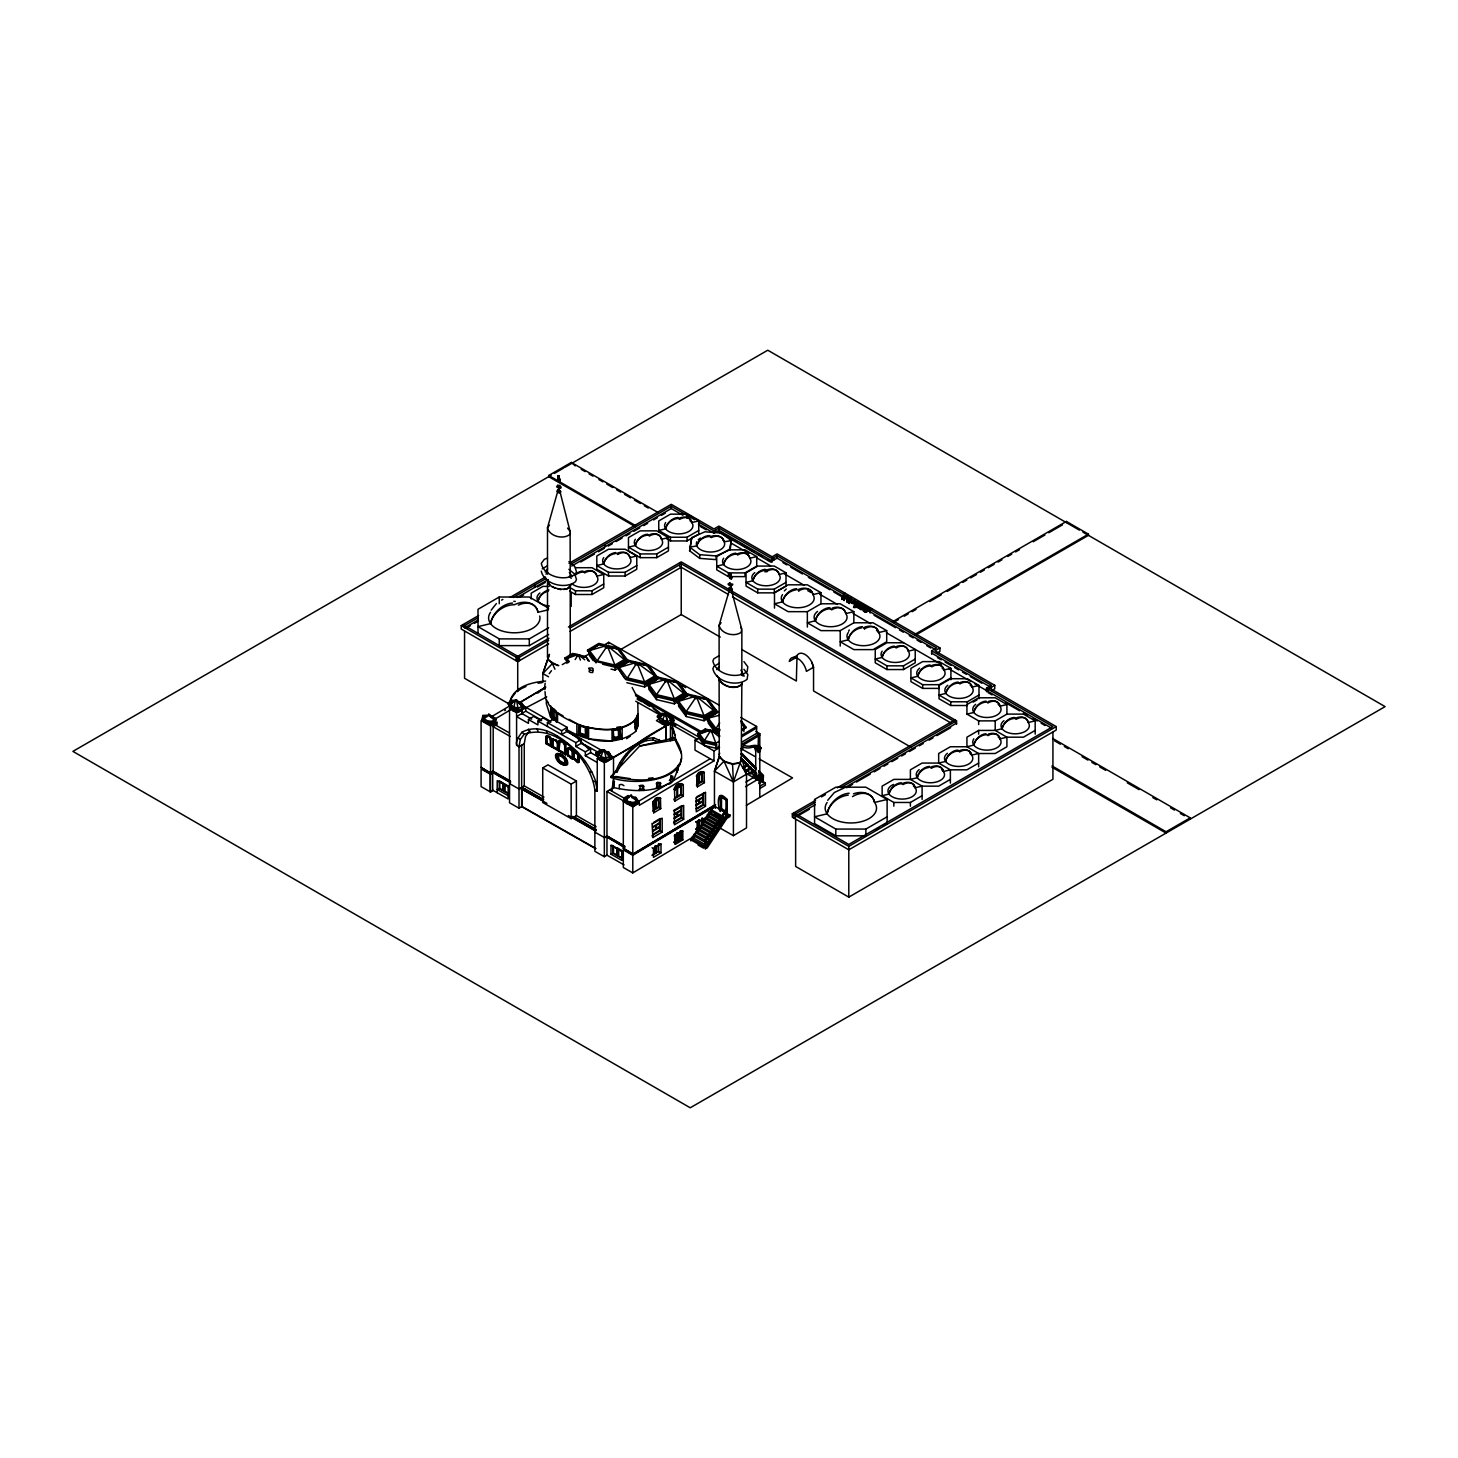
<?xml version="1.0" encoding="UTF-8"?>
<svg xmlns="http://www.w3.org/2000/svg" width="1458" height="1458" viewBox="0 0 1458 1458"><rect width="100%" height="100%" fill="white"/><g stroke="black" fill="none" stroke-linecap="round" stroke-linejoin="round"><path stroke-width="1.5" d="M665.887 739.862L665.923 726.011L665.887 739.862L665.923 726.011L656.41 720.616L659.69 718.666M758.853 770.753L763.482 775.492L763.081 781.98L763.081 775.729L758.47 770.99M558.906 476.438L557.885 477.495L559.015 475.982L557.885 475.873L559.015 476.912L559.015 475.982M729.492 575.126C728.563 571.463 732.736 575.509 729.492 575.126L731.57 577.423L729.674 577.168L729.383 574.853L730.713 576.129M730.513 574.962L730.622 573.595M672.43 738.313L672.466 737.292L674.544 737.821C703.303 779.538 636.946 787.52 611.121 777.479L616.278 770.863M555.808 755.116L559.143 762.024L565.977 764.593M566.87 763.281L564.811 757.741L559.107 753.768M756.082 746.642C757.413 749.357 759.837 756.994 757.777 747.608A24.877 14.143 -60.7 0 0 751.235 747.517A28.54 16.22 -60.7 0 1 743.762 747.189L743.307 747.535A20.266 11.518 -60.7 0 1 741.247 750.779M522.274 709.317L521.836 714.001L521.909 706.273L515.913 699.858L510.646 703.613L510.646 707.44M611.886 790.582L613.508 779.447L613.508 787.575L606.965 791.475L606.965 855.172L604.341 856.721L594.864 851.326L594.864 789.926C590.672 759.326 556.5 722.785 524.096 734.322L520.306 739.571L519.012 746.788L519.012 808.188L509.535 802.793L509.535 708.679L510.938 707.841L510.938 704.014L515.476 700.204M613.727 787.757L614.401 781.397M544.599 687.319L545.164 683.219M494.207 718.721L493.752 724.006L488.649 724.334L482.197 720.653L482.817 715.477L489.724 715.021L496.012 718.612L496.012 719.76L489.56 716.078M482.197 720.653L482.817 715.477M484.457 716.407L484.001 719.377L488.649 722.02L493.752 721.692M482.197 719.505L488.485 723.077L488.485 724.225L495.392 723.788L496.012 718.612M594.864 789.926C600.35 794.829 594.919 783.766 595.885 782.071C592.24 770.498 585.259 760.402 577.095 751.563C563.225 738.477 541.647 721.582 522.019 732.189C519.631 735.288 512.687 744.564 519.012 746.788L524.26 743.671L525.536 736.454L529.327 731.205M546.458 736.071L546.039 743.671L551.233 746.605L551.215 738.258L548.955 735.944L546.385 735.907M552.6 739.479L552.181 747.152L565.558 754.77L565.777 745.093L561.294 740.445L558.396 741.265L558.268 750.615L559.088 740.573M559.526 741.721L559.107 750.414L564.72 753.622L564.683 744.09L562.241 741.575L559.489 741.521M617.026 772.43C622.621 758.907 632.171 745.639 646.477 740.609L646.915 738.495L653.621 737.766L661.003 741.01M559.854 480.247C556.081 481.978 561.622 478.589 558.122 479.317L558.633 480.52M559.872 481.176L559.854 478.643L557.885 478.37L558.906 477.331C560.583 480.921 558.505 482.853 557.885 478.37M730.239 578.133L729.729 576.931L731.479 578.808L731.46 577.86C726.977 577.714 733.739 580.029 730.622 576.11L729.492 576.001M691.766 537.601L689.598 550.796L699.694 558.378L716.097 559.635L716.097 555.917L729.237 550.103L731.406 540.626L721.327 533.045L704.907 531.787L691.766 537.601L689.598 550.796M730.112 550.012L731.406 540.626L724.17 541.738L723.824 540.554A11.154 8.803 -24.9 0 0 710.502 536.599A11.154 8.803 -24.9 0 0 697.179 544.672L696.851 545.893L697.179 544.672A11.063 8.347 -35.6 0 1 709.809 535.578M548.627 627.742L529.309 638.896L499.256 638.896L478.005 626.63L490.562 623.623L491.127 621.163A20.066 14.197 -45 0 1 512.633 603.047M538.421 599.73L538.13 601.006L538.439 599.748A11.063 7.819 -45 0 1 548.955 589.925M636.781 565.54L625.081 572.301L608.515 572.301L596.814 565.54L603.721 563.9L604.031 562.533M698.728 530.475L687.028 537.237L670.461 537.237L658.761 530.475L665.668 528.835L665.978 527.486A11.063 7.819 -45 0 1 677.824 517.499L679.665 519.358A11.063 7.819 -45 0 1 691.493 521.435L691.803 522.511L698.728 520.925L698.728 534.193L687.028 540.954L670.461 540.954L666.561 538.695M745.002 572.903L745.002 576.621L728.435 576.621L716.735 569.859L716.735 556.591L728.435 549.83L745.002 549.83L756.72 556.591L756.72 566.141L745.002 572.903L728.435 572.903L716.735 566.141L723.642 564.501L723.952 563.153A11.063 7.819 -45 0 1 735.816 553.165M786.008 582.38L774.307 589.141L757.741 589.141L746.04 582.38L752.948 580.74L753.257 579.373M830.586 608.77A12.976 9.787 -35.6 0 0 815.787 619.304L815.405 620.762L807.349 622.785L820.963 630.64L840.227 630.64L853.841 622.785L853.841 611.667L840.227 603.794L820.963 603.794L807.349 611.667L788.104 611.667L774.49 603.794L782.527 601.881L782.891 600.313A12.849 9.094 -45 0 1 796.669 588.704M815.405 620.762L815.751 619.286A12.849 9.094 -45 0 1 829.529 607.676M887.12 816.808L865.87 829.073L835.817 829.073L814.566 816.808L827.105 813.819L827.688 811.359A20.248 15.273 -35.6 0 1 848.264 795.084M922.094 795.704L910.393 802.465L893.827 802.465L882.126 795.704L882.126 786.154L893.827 779.392L910.393 779.392L917.301 777.734L917.611 776.385A11.063 7.819 -45 0 1 929.475 766.398M950.379 779.392L938.66 786.154L922.094 786.154L910.393 779.392L910.393 769.824L922.094 763.063L938.66 763.063L945.568 761.422L945.896 760.055A11.063 7.819 -45 0 1 957.742 750.086L959.564 751.945A11.063 7.819 -45 0 1 971.393 754.023L971.702 755.098L978.646 753.513L995.194 753.513L1006.913 746.751L1006.913 737.183L995.194 730.422L978.646 730.422L966.927 737.183L966.927 746.751L978.646 753.513L978.646 766.78M966.927 714.11L978.646 720.872L995.194 720.872L1006.913 714.11L1006.913 704.542L995.194 697.781L978.646 697.781L966.927 704.542L966.927 714.11L973.835 712.452L974.163 711.103A11.063 7.819 -45 0 1 986.009 701.116M1002.12 728.708L1002.43 727.414A11.063 7.819 -45 0 1 1014.276 717.445L1016.117 719.304A11.063 7.819 -45 0 1 1027.926 721.382L1028.255 722.457L1027.926 721.346A11.154 8.42 -35.6 0 0 1015.187 718.393A11.154 8.42 -35.6 0 0 1002.448 727.451L1002.12 728.708L995.194 730.422L995.194 720.872M490.599 623.495L491.164 621.217A20.248 15.273 -35.6 0 1 514.291 604.778A20.248 15.273 -35.6 0 1 537.419 610.155L537.984 612.16L537.455 610.191A20.066 14.197 -45 0 0 518.355 605.125M603.74 563.809L604.049 562.551A11.063 7.819 -45 0 1 615.877 552.564M665.686 528.762L665.996 527.504A11.154 8.42 -35.6 0 1 678.754 518.447A11.154 8.42 -35.6 0 1 691.493 521.417L691.803 522.511M723.66 564.428L723.988 563.171A11.154 8.42 -35.6 0 1 736.727 554.113A11.154 8.42 -35.6 0 1 749.467 557.084L749.776 558.177A14.161 8.165 0 0 1 736.727 569.549A14.161 8.165 0 0 1 723.642 558.25M752.966 580.667L753.276 579.409A11.063 7.819 -45 0 1 765.104 569.404M782.545 601.789L782.91 600.332A12.976 9.787 -35.6 0 1 796.068 589.87M827.142 813.673L827.725 811.395M917.319 777.661L917.647 776.403A11.154 8.42 -35.6 0 1 928.965 767.418M945.586 761.349L945.914 760.092A11.154 8.42 -35.6 0 1 958.653 751.034A11.154 8.42 -35.6 0 1 971.393 753.986L971.702 755.098M973.853 712.379L974.181 711.121A11.154 8.42 -35.6 0 1 986.92 702.063L987.85 702.993A11.063 7.819 -45 0 1 999.659 705.071L999.969 706.128L999.678 705.052A11.154 8.42 -35.6 0 0 988.342 701.462M745.803 773.269L758.36 780.303L759.818 774.799L758.962 773.834M558.979 489.779L560.291 490.854L557.612 491.765L547.497 527.741L547.497 574.197M729.674 588.996L719.104 625.354L719.104 669.605M756.301 749.12L754.57 747.298L759.818 751.635L760.985 747.899L754.57 747.298L755.736 751.253M757.194 779.775L755.481 778.809L757.467 778.408L754.57 778.135L755.736 774.417L755.718 747.116M542.85 682.49L542.85 673.541L548.882 655.79M725.3 812.398L714.456 806.219L714.456 771.173L719.25 756.265L719.104 677.879M509.644 702.483C513.234 686.627 531.678 682.125 545.638 681.068M509.644 703.631L511.485 698.072L515.203 693.133M679.647 765.067L681.487 758.36M678.025 770.189C680.54 751.016 676.512 786.026 667.618 784.076C651.052 792.842 631.259 791.384 613.508 787.575M508.714 793.917L508.131 795.685L497.214 789.471L499.237 788.523L508.714 793.917L508.714 786.245L504.45 783.821L504.45 791.494M622.493 858.634L613.016 853.24L613.016 845.567L610.993 845.367L610.993 854.188L621.892 860.402L622.493 850.962L617.281 847.991L617.281 855.682M853.987 607.621L855.5 607.476M854.898 604.979L855.39 606.984L854.898 604.979L857.596 603.412M548.536 676.785L542.85 673.541L548.755 656.483M720.143 828.126L733.41 835.671L733.41 781.962L714.456 771.173L719.614 756.246M853.531 607.366L854.625 604.323L857.322 602.755M741.721 649.484L796.36 681.032L797.016 655.571A12.466 7.199 60 0 1 811.833 662.205L813.546 667.254L813.546 690.946L911.505 747.498M646.477 740.609L652.801 739.917L653.621 737.766M519.012 789.379L521.964 787.63L543.36 800.57M566.761 744.291L567.381 742.778M653.713 812.835L654.041 801.9A5.814 3.299 -60.7 0 1 660.438 798.109L660.747 808.643L653.713 812.835L652.984 801.39M653.348 801.9L654.77 799.695L655.863 800.205C659.216 794.482 658.524 805.235 658.269 806.985L653.348 809.901L653.348 801.9L655.48 800.642L654.296 800.26M697.361 786.864L697.689 775.948A5.814 3.299 -60.7 0 1 704.086 772.139L704.396 782.691L697.361 786.864L696.632 775.437A5.139 2.916 -60.7 0 1 697.07 774.617M696.997 775.948L698.418 773.742A4.192 2.387 -60.7 0 1 700.496 772.503L701.918 773.032L701.918 781.014L696.997 783.948L696.997 775.948L698.801 774.872L697.945 774.289M557.703 489.852L560.109 492.166L570.096 531.477L570.242 577.386M545.183 572.028L547.57 568.839M570.242 533.118L569.622 534.594C563.025 539.77 549.301 536.307 547.497 527.741L549.484 525.099M570.661 585.751L566.524 589.324L557.958 588.959M557.958 665.705L548.572 660.365L547.497 656.993L549.484 654.35M578.626 725.446L587.137 727.451L586.881 737.219L578.626 734.668L578.626 725.446L586.881 728.016L586.881 737.219M578.626 734.668L578.862 724.881M580.175 733.739L580.412 725.483L580.175 733.739C591.948 743.471 583.4 713.983 585.697 735.452M635.706 731.424L635.706 719.924L638.24 714.001L638.24 725.519L635.706 731.424C616.151 747.28 587.027 741.685 566.998 729.674M636.071 729.419L637.875 725.209L636.745 724.863L634.941 729.073L636.071 729.419L636.071 720.216L637.875 716.006L636.745 715.659M636.508 718.903L635.178 727.742L635.178 720.07M716.789 669.641L719.177 666.47M731.187 589.251L741.703 629.109L741.229 632.207C734.632 637.383 720.908 633.92 719.104 625.354L721.09 622.712M742.268 683.365L741.612 684.877C734.832 690.108 722.931 686.736 718.849 679.483M719.104 754.624L719.742 753.148M733.41 835.671L746.514 827.889L746.514 774.162L741.703 758.36L733.41 781.962L723.988 761.167L719.25 756.265C723.204 763.263 734.686 766.525 741.229 761.477L741.849 683.273L741.229 684.731C734.686 689.78 723.204 686.518 719.25 679.519M755.718 774.107L742.086 759.254L755.955 774.034M515.421 700.132L513.07 710.684L518.684 712.033L521.6 709.718M603.156 750.05L604.487 749.959L609.626 756.192L606.419 758.087L600.787 756.757L598.381 753.513L603.156 750.05L600.787 757.905M660.037 717.974L660.037 716.826C671.117 708.005 660.419 719.013 662.461 723.915L668.092 725.246L671.008 722.968M678.59 784.696L677.277 787.666L676.348 786.135A5.139 2.916 -60.7 0 1 678.28 784.787L680.74 785.388L680.74 794.373L674.525 798.073M556.227 754.205L555.48 755.317C555.298 760.365 561.822 767.09 566.761 764.01M557.813 755.663C556.719 759.709 561.822 764.921 565.923 763.773L566.415 763.19C567.144 759.217 562.387 754.497 558.432 755.627L558.943 760.201L563.863 763.099M564.866 762.734L564.446 759.235L560.747 755.809M566.433 764.192L567.235 761.878L565.139 757.54L560.893 754.114L557.776 753.586M615.586 772.321C623.732 747.826 648.008 735.889 668.93 724.207M491.164 610.155L496.394 603.557M848.647 631.205L849.267 629.965M827.725 800.333L834.322 792.514L843.653 788.177M659.38 739.516L658.305 741.648L652.801 739.917M679.209 784.604L677.642 787.466L680.74 785.625M754.57 778.135L756.301 775.255M758.16 752.62L760.985 747.899L758.36 749.467M575.163 659.563L577.404 655.936L576.712 655.025L566.943 658.469L566.943 663.445M704.487 745.548L699.603 739.006L699.603 734.012L709.39 730.567L710.064 731.497L704.487 740.555L704.487 745.548L715.86 748.246L719.104 746.314M700.496 772.503L699.093 774.69L698.418 773.742M657.321 798.455L656.136 800.26L658.269 798.984M692.532 839.881L694.974 836.218M697.416 832.554L701.079 827.051M707.185 817.883L709.627 814.22M707.021 848.137L726.813 818.412L729.929 816.553L729.929 815.022L726.758 813.6M597.142 660.839L614.948 665.067L625.099 659.034L617.445 648.774L599.639 644.545L589.488 650.596L597.142 660.839L605.872 647.99L609.79 647.735L625.099 660.182M654.788 680.922L654.788 675.929L639.479 664.629L635.579 664.884L626.849 678.899M656.537 694.646L674.343 698.856L684.495 692.823L676.84 682.563L665.613 679.501L648.901 684.385L656.537 694.646L665.267 681.779L669.186 681.524L684.495 693.972M714.201 710.866L698.892 698.418L694.974 698.674L686.244 711.54L686.244 716.534L704.05 720.744L707.44 718.739M719.687 722.913L715.951 728.435L715.951 733.429L708.296 723.168L708.296 718.174L718.448 712.142M676.348 786.135L674.525 789.088L674.799 801.153L683.31 796.104L683.31 784.823A6.871 3.918 -60.7 0 0 679.064 784.313A6.871 3.918 -60.7 0 0 674.799 789.89L673.869 789.252M719.96 795.558C724.535 837.949 709.609 780.012 727.086 799.585L727.25 816.17L705.034 847.134L705.034 840.227L726.685 808.935L705.599 840.555M726.23 810.265L705.49 840.227L706.055 846.132L706.055 840.555L726.795 810.593L726.23 815.842L705.49 845.804M705.781 845.968L726.503 816.006L727.086 799.585M705.034 847.134L727.25 816.17M767.273 571.627L764.903 571.809M677.934 766.27L677.259 772.521M552.892 739.078L552.181 747.152M559.817 741.32L559.107 750.414M679.647 763.919C664.429 784.951 633.301 780.777 611.121 776.33L639.697 746.04L674.544 737.821M600.441 750.086L595.721 752.893L599.274 758.816L607.567 760.766L612.287 757.96L608.715 752.036L600.441 750.086L600.441 751.235L602.427 751.708L603.74 749.776L598.381 753.513M700.97 772.485L699.457 774.49L701.918 773.032M549.174 673.705L551.489 670.698M542.85 673.541L552.382 663.554L558.797 665.541M714.456 771.173L723.988 761.167L732.536 763.81L739.862 762.662L746.514 774.162L733.41 781.962L732.536 763.81M621.892 860.402L622.493 850.962M784.368 590.909L786.245 589.014M513.854 701.699L515.913 699.858L510.646 703.613L513.07 706.857L518.684 708.187L521.909 706.273L516.752 700.059M666.142 713.272L671.3 719.505L668.092 721.4L662.461 720.07L660.037 716.826L666.142 713.272L671.3 720.653M542.248 568.839L547.443 565.759M545.93 574.106L547.57 572.684M570.169 585.533L571.809 584.111M756.082 777.46L757.085 779.374L759.727 779.192L758.962 777.734L762.479 779.811L762.133 775.638L759.089 772.503M603.211 750.105L598.655 755.044M575.91 752.565L577.095 751.563M516.97 691.766L520.506 689.069M669.35 780.394L670.935 779.173L670.935 775.966M537.692 693.133L544.891 687.739L544.891 689.67M555.899 754.387L557.011 753.604M564.301 763.135C567.855 760.128 561.767 754.223 558.031 755.444M759.217 778.572L760.985 778.736L759.818 774.799L758.798 775.492L760.985 778.736L758.36 780.303L758.051 779.265M760.985 747.899L758.798 749.339L759.818 751.635M670.443 740.737L670.443 723.314L672.43 722.111L672.43 739.552M567.253 662.224L564.957 657.995L572.557 653.457L585.916 656.629L589.378 661.239M564.957 659.144L572.557 654.606M573.413 654.606L584.786 657.303L577.623 654.478L573.413 654.606L566.943 658.469L569.385 661.732M562.278 664.648L567.891 661.312M587.501 650.122L596.012 662.679L587.501 650.122L598.782 643.415L618.575 648.099L627.086 659.508L627.086 660.656L615.805 667.363L602.61 664.228M577.404 655.936L579.901 655.772L584.786 659.818M587.501 651.27L598.782 644.564M584.658 656.61L590.217 653.312M603.156 645.621L608.697 642.322L719.14 705.143M513.07 710.684L507.985 702.975L512.706 700.168L514.729 700.66M507.985 704.141L512.706 701.316M593.315 660.711L589.488 655.571L589.488 650.596L606.218 645.694M515.786 700.624L517.116 700.533M491.474 716.735L510.61 705.362M545.857 687.082L520.634 702.082L544.891 687.739M495.173 718.94L509.936 710.174M481.887 767.874L490.526 773.615L490.562 725.993L497.123 722.111L497.123 724.407L493.187 726.74L510.264 736.454M507.985 702.975L511.558 707.75L519.832 709.718L524.552 706.911L520.998 702.136L516.825 701.152M516.588 745.403L516.588 712.707L546.75 696.888M525.755 707.239L525.755 711.158L516.588 716.607L528.452 723.35L528.452 719.523L533.683 716.407L541.264 720.726M616.625 665.212L621.709 662.187M596.012 661.513L615.805 666.215L627.086 659.508M617.208 667.017L628.489 660.31L648.281 664.994L656.774 676.403L656.774 677.551L645.493 684.258L625.701 679.574L617.208 667.017L624.498 677.934M619.085 667.053L628.489 661.458L628.489 660.31M610.993 669.113L614.948 670.06L618.32 668.037M635.925 662.588L619.194 667.491L626.849 677.751L644.636 681.961L654.788 675.929L647.133 665.668L635.925 662.588L629.346 661.458L619.194 667.491L619.194 668.639M528.452 719.523L537.929 724.918L537.929 721.072L543.16 717.956L550.76 722.275M547.406 726.467L547.406 722.621L553.001 719.304L567.217 727.396L567.217 731.242L561.64 734.559L561.64 730.713L567.217 727.396M510.537 781.124L493.041 771.173L490.417 772.74L481.085 767.418M493.187 771.264L490.526 773.269L493.187 771.646L493.187 724.444M510.537 781.889L493.041 771.938L490.088 774.089L490.088 791.73L492.713 790.181L492.713 772.521L510.264 782.509M490.562 774.344L481.085 768.949L481.085 786.609L490.562 792.004L490.562 774.344L493.187 772.795M625.701 678.426L645.493 683.109L656.774 676.403M646.896 683.911L658.178 677.205L677.97 681.888L686.481 693.297L686.481 694.445L675.2 701.152L655.407 696.468L646.896 683.911L655.407 696.468M546.878 743.471C544.089 730.349 553.84 738.878 550.395 745.457L546.878 743.471L546.95 736.91L550.468 737.784M646.896 685.06L656.3 679.464M626.849 682.727L644.636 686.955L659.034 678.353L665.613 679.501M550.395 745.457L550.486 738.185M553.001 746.952C549.958 733.392 560.984 742.559 557.193 749.339L553.001 746.952C549.83 731.898 562.624 744.364 558.359 750.287M557.193 749.339L557.448 742.432M490.562 792.004L493.187 790.436M597.251 762.498L585.332 755.718L585.332 751.872L575.855 746.478L575.855 742.651L581.086 739.534L566.87 731.442M575.855 746.478L581.086 743.361L581.086 739.534M542.722 767.947L547.953 764.83L576.402 781.014L576.402 815.551L571.153 818.667L542.722 802.483L542.722 767.947L571.153 784.131L571.153 818.667M571.937 749.12C580.94 773.779 555.862 744.819 571.263 748.501M571.919 749.941C577.35 762.461 563.098 755.736 569.586 748.373M524.26 743.671L524.26 785.88L519.012 788.997L509.535 783.602M555.972 712.251C578.024 728.125 612.36 738.131 635.706 719.924M585.332 751.872L590.581 748.756L581.086 743.361M578.826 754.715C582.325 776.13 565.212 746.751 576.767 752.729M577.186 753.112C582.763 762.88 570.133 761.823 575.09 752.146M655.407 695.32L675.2 700.004L686.481 693.297M676.603 700.806L687.884 694.099L707.677 698.783L716.188 710.192L716.188 711.34L704.907 718.065L685.114 713.363L676.603 700.806L685.114 713.363M585.332 755.718L590.581 752.601L590.581 748.756M678.48 700.842L687.884 695.247L687.884 694.099M648.901 684.385L648.901 689.379L656.537 699.621L674.343 703.85L677.733 701.845M678.59 701.28L688.741 695.247L695.32 696.395L706.547 699.457L714.201 709.718L704.05 715.75L686.244 711.54L678.59 701.28L695.32 696.395M657.376 716.206L662.096 713.381L670.388 715.349L673.942 720.124L669.222 724.079L660.948 722.111L657.376 716.206L662.461 723.915M665.923 714.019L667.436 725.082L606.419 761.933L600.787 760.602L595.721 754.041L598.874 752.164M657.376 717.354L662.096 713.381M603.521 750.542L604.851 750.451L609.626 757.34M665.176 713.837L666.506 713.764L671.008 719.122M597.251 791.293L597.251 758.579L598.655 757.741M519.012 808.188L521.964 806.438L521.964 787.247L543.688 799.604M599.274 757.668L607.567 759.618L612.287 756.811M660.948 720.963L669.222 722.931L673.942 720.124M604.341 856.721L604.341 762.607L605.763 761.769M670.443 723.314L672.43 722.111M571.153 784.131L576.402 781.014M685.114 712.215L704.907 716.899L716.188 710.192M719.213 731.296L714.821 730.258L706.31 718.849L706.31 717.701L717.591 710.994L717.591 712.142M706.31 718.849L715.714 713.272M611.121 776.33L613.508 774.909L613.508 757.158L646.915 738.495M611.121 777.479L613.508 776.057M697.617 733.538L703.357 741.229L716.716 744.4L716.716 745.548L703.357 742.377L697.617 733.538L705.235 729L718.594 732.171L718.594 733.319M697.617 734.686L705.235 730.166L705.235 729M709.39 730.567L710.301 730.039L706.091 730.148L699.603 734.012L704.487 740.555L715.86 743.252L719.104 741.338M625.919 799.95L623.313 801.517L623.313 848.702L632.79 854.096L632.79 806.894L639.333 803.012L639.333 805.308L713.983 760.912L695.01 750.141L695.01 740.154L700.624 736.819M710.064 731.497L712.561 731.333L719.086 736.709M623.696 798.146L628.052 795.576L635.67 797.38L638.932 801.754L634.595 805.49L626.976 803.686L623.696 798.146L626.976 803.686M623.696 799.294L626.594 797.581M628.908 796.706L625.701 798.62L628.106 801.864L628.106 804.16L633.738 805.509L633.738 803.194L636.946 801.299L634.522 798.055M742.122 729.328L745.895 727.086L741.029 720.58M742.122 730.476L745.895 727.086M713.983 760.912L713.983 750.943L719.596 747.608M741.812 735.251L756.611 726.449L740.828 717.482M741.812 736.782L756.611 727.998M637.419 802.046L710.192 758.761M626.976 802.538L634.595 804.342L638.932 801.754M741.812 742.158L756.611 733.356L756.611 726.449M741.867 744.327L759.8 733.666L755.864 731.424M741.156 749.011A18.371 10.443 -60.7 0 0 743.434 744.929L759.8 735.197M674.525 789.325L676.986 787.849L675.765 786.828M653.348 802.665L655.48 801.408L655.48 808.643M658.269 799.749L656.136 801.025L656.136 808.242M674.525 790.09L676.986 788.632L676.986 796.615M680.74 786.391L677.642 788.231L677.642 796.232M696.997 776.713L698.801 775.638L698.801 782.873M701.918 773.797L699.457 775.255L699.457 782.472M754.934 746.788L756.246 746.022M755.208 747.371L756.52 746.587M755.299 747.571L756.611 746.806M756.337 747.48L755.481 747.972L754.315 745.658M604.341 837.913L607.293 836.163L624.789 846.879M607.293 836.928L624.024 847.226M759.8 733.666L759.8 747.389L757.194 748.938L759.8 746.715L758.962 744.965M652.692 811.049L658.925 807.349L658.633 798.018A5.139 2.916 -60.7 0 0 657.084 797.599M696.341 785.097L702.574 781.397L702.282 772.066A5.139 2.916 -60.7 0 0 700.733 771.646M683.31 784.823L681.396 784.787L681.396 794.756L673.869 799.239L674.799 801.153M742.632 767.765L748.246 764.429L744.509 767.801M653.676 822.367L660.219 818.467L660.219 830.75L662.187 832.044L652.929 837.548L652.036 835.616L660.219 830.75M673.541 810.557L681.724 805.691L681.724 817.974L683.674 819.268L674.434 824.754L674.434 810.885M696.997 796.597L705.508 792.405L705.508 806.274L696.25 811.778L696.25 797.909M652.692 823.715L662.187 818.175L662.187 832.044M674.197 810.94L683.674 805.381L683.674 819.268M696.013 797.963L705.508 792.405M745.494 770.535L751.089 767.2L751.089 768.731L745.494 772.066M652.692 826.795L659.581 822.695M674.197 814.001L681.068 809.919M696.013 801.025L702.902 796.943M652.692 827.561L655.808 825.702L655.808 828.782L652.692 830.623M659.581 823.478L656.464 825.319L656.464 828.381L659.581 826.54M674.197 814.767L676.986 813.108L676.986 816.188L674.197 817.847M681.068 810.684L677.642 812.726L677.642 815.806L681.068 813.746M696.013 801.791L698.801 800.132L698.801 803.212L696.013 804.871M702.902 797.708L699.457 799.749L699.457 802.811L702.902 800.77M748.337 773.688L753.95 770.353L751.089 768.731M652.692 831.388L659.581 827.306M674.197 818.612L681.068 814.53M696.013 805.636L702.902 801.536M750.196 774.107L753.95 771.883L753.95 770.353M652.692 834.468L659.581 830.386L659.581 819.633M674.197 821.674L681.068 817.592L681.068 806.839M696.013 808.698L702.902 804.616L702.902 793.863M673.541 822.841L681.724 817.974M696.997 808.88L703.558 804.998L703.558 792.715M753.039 775.729L756.793 773.505M720.398 809.372L720.398 796.797L721.51 796.123L721.51 808.716L720.398 809.372L725.993 812.562M745.876 782.053L756.009 776.02L744.637 769.551M762.133 775.638L759.29 772.394M715.532 804.506L632.736 854.516L624.115 848.775M745.548 786.646L759.8 778.171M632.79 854.096L715.532 804.889M714.566 805.673L632.644 854.789L624.115 849.558M632.644 854.789L714.566 806.074M632.79 855.245L623.313 849.85L623.313 867.51L632.79 872.905L632.79 855.245L715.532 806.037M725.993 810.466L725.993 799.968L727.105 799.312M710.848 812.379L710.848 809.5L715.422 806.784L715.422 808.315M758.725 782.035L762.479 779.811L761.094 778.426L760.238 779.064L763.081 781.98M705.308 849.157L716.388 831.024L701.899 822.768L703.74 821.674L709.117 812.07L712.324 810.174M758.725 783.566L762.479 781.342L762.534 775.401M696.031 821.947L698.327 820.581L698.327 827.488L696.031 828.855M653.457 848.52L661.003 844.036L661.003 852.857L653.457 857.34L653.457 848.52L652.054 847.718M675.291 835.543L682.818 831.06L682.818 839.881L675.291 844.364L674.544 835.124L675.291 844.364M697.124 831.388L697.124 822.567L704.651 818.084L704.651 822.494M674.544 836.655L681.542 832.482M759.709 786.299L765.322 782.964L762.479 781.342M674.544 838.186L681.542 834.012M759.709 788.596L765.322 785.261L765.322 782.964M674.544 839.717L681.542 835.562M690.819 840.901L692.149 837.22L701.899 824.444L716.388 832.682M674.544 841.248L681.542 837.092M652.382 854.825L654.678 853.459L654.678 846.551M674.216 841.831L676.512 840.482L676.512 833.575M652.054 855.39L658.615 851.508L658.615 843.836L661.003 844.036M673.888 842.414L680.43 838.532L680.43 830.841L682.818 831.06M695.703 829.438L699.311 827.287L699.311 819.615M674.544 842.797L681.542 838.623M674.544 843.325L681.542 839.17L681.542 830.951M632.79 872.905L694.354 836.291M716.388 831.024L718.247 829.912L725.337 817.756L729.929 815.022M746.332 805.381L792.551 777.898L759.053 758.834M635.524 526.775L548.718 476.657L548.718 475.49L571.317 462.441L658.105 512.56M551.233 475.217L72.9 751.38L690.235 1107.788L1385.1 706.62L1082.911 532.152M554.368 473.413L563.772 467.963M565.011 467.253L767.765 350.212L1079.394 530.129M548.627 608.168L529.309 597.015L499.256 597.015L478.005 609.28L478.005 633.355M548.645 643.816L517.718 661.659L461.238 629.036L461.238 625.591L478.625 615.549M510.081 597.397L545.456 576.967M569.039 563.335L671.263 504.322L713.964 528.962L718.94 526.101L772.12 556.792L777.096 553.912L939.936 647.935L939.936 651.38L936.619 653.293M478.188 617.718L464.555 625.591L464.555 627.888L478.188 620.014M513.252 597.47L546.367 578.352M571.7 563.736L671.263 506.236L694.555 519.686M517.153 597.525L548.317 579.537M571.7 566.032L671.263 508.55L682.909 515.257M466.524 627.906L470.46 625.628M474.397 623.35L478.333 621.09M519.686 597.215L523.622 594.937M537.401 586.991L545.274 582.435M580.703 561.986L594.481 554.022M598.436 551.744L604.341 548.336M608.278 546.076L612.214 543.798M616.151 541.519L622.056 538.111M625.992 535.833L629.929 533.573M633.865 531.295L639.77 527.887M643.707 525.609L647.644 523.331M653.548 519.923L657.485 517.645M661.422 515.385L665.358 513.107M569.604 587.41L575.473 590.782L592.021 590.782L603.74 584.02M635.378 545.511L628.471 547.169L640.171 553.931L656.738 553.931L668.438 547.169M569.604 591.11L575.473 594.5L592.021 594.5L603.74 587.738L603.74 574.47L592.021 567.709L575.473 567.709M625.081 576.019L636.781 569.258L636.781 555.99L625.081 549.229L608.515 549.229L596.814 555.99L596.814 569.258L608.515 576.019L625.081 576.019L625.081 572.301M656.738 557.649L668.438 550.887L668.438 537.601L656.738 530.858L640.171 530.858L628.471 537.601L628.471 550.887L640.171 557.649L656.738 557.649L656.738 553.931M698.437 521.928L713.964 530.894L718.94 528.015L772.12 558.706L777.096 555.826L936.619 647.935L931.626 650.797L931.626 654.259M698.437 524.224L713.964 533.191L718.94 530.311L772.12 561.02L772.12 556.792M499.256 638.896L499.256 645.621L529.309 645.621L548.627 634.467M548.919 638.276L516.059 657.248L516.059 660.693L517.718 659.745L519.394 660.693L519.394 657.248L462.897 624.625M568.42 627.013L681.232 561.877L956.557 720.835L956.557 724.298M461.238 625.591L517.718 658.196L548.645 640.354M570.096 627.979L681.232 563.809L681.232 614.565L620.16 649.831M570.096 631.423L681.232 567.253M862.553 607.476L777.096 558.141L770.462 561.968L718.94 532.225M774.307 592.859L786.008 586.098L786.008 572.83L774.307 566.069L757.741 566.069L746.04 572.83L746.04 586.098L757.741 592.859L774.307 592.859L774.307 589.141M845.239 593.242L843.562 594.208L843.562 597.652M841.904 599.256L841.904 596.978L844.601 595.411M841.904 596.978L845.039 595.666M843.799 600.35L843.799 598.072L847.863 595.721M843.799 598.072L848.283 595.976M848.665 597.744L845.95 599.311L849.085 597.999M846.989 602.209L846.989 599.912L849.704 598.345M846.989 599.912L851.053 597.561M848.884 603.302L848.884 601.006L851.6 599.438M848.884 601.006L852.019 599.694M854.771 601.717L850.98 602.646L855.044 600.313M850.98 602.646L853.695 601.079M855.19 601.954L852.474 603.521L856.265 602.573M850.98 602.227L853.568 603.703L856.265 602.154M859.236 603.867L856.539 605.434L859.673 604.104M856.958 605.671L856.958 607.111L861.022 604.76L861.022 603.32M856.958 607.549L861.149 604.961M856.958 607.111L858.434 607.968L861.149 606.4M860.475 609.462L860.147 608.15L865.669 605.999L863.865 605.307M863.665 611.412L862.079 608.624L864.794 607.057M862.079 609.061L864.794 607.494M868.148 607.439L864.084 609.79L862.079 608.624M869.096 609.553L865.961 611.303L864.466 610.446L868.531 607.658L870.444 608.77M864.521 611.941L867.237 609.936M871.811 608.587L870.153 609.553L870.153 613.016M864.521 611.503L865.961 612.342L870.025 609.991M793.097 657.831L797.016 655.571M796.36 657.339L789.252 661.44A12.466 7.199 60 0 1 797.836 658.524A12.466 7.199 60 0 1 806.42 671.373L813.546 667.254L811.833 662.205M892.551 621.801L1066.381 521.435L1088.433 534.157L1088.433 535.341L916.535 634.576M894.501 621.837L898.401 619.595M904.27 616.205L908.17 613.946M912.07 611.704L915.989 609.444M929.657 601.553L941.376 594.773M947.226 591.401L958.945 584.64M962.863 582.38L966.763 580.12M970.682 577.86L976.532 574.488M980.432 572.229L984.35 569.969M988.251 567.709L994.119 564.337M998.019 562.077L1001.919 559.817M1007.788 556.446L1011.688 554.186M1015.588 551.926L1019.506 549.666M1033.175 541.775L1044.894 535.013M1048.794 532.753L1062.481 524.862M914.585 634.522L1088.433 534.157M882.163 657.43L875.237 659.071L886.956 665.832L903.504 665.832L915.223 659.071M939.936 647.935L934.961 650.797L994.775 685.333L994.775 688.796L991.458 690.709M903.504 642.759L886.956 642.759L875.237 649.521L875.237 662.789L886.956 669.55L903.504 669.55L915.223 662.789L915.223 649.521L908.316 651.161A14.161 8.165 0 0 1 895.23 662.461A14.161 8.165 0 0 1 882.163 651.161M917.829 676.275L910.922 677.915L922.641 684.677L939.189 684.677L950.908 677.915M986.465 691.675L986.465 688.212L991.458 685.333L931.626 650.797M994.775 685.333L988.123 689.178L988.123 692.623L992.06 694.901M945.932 693.388L939.025 695.029L950.725 701.79L967.292 701.79L978.992 695.029M973.142 702.118L977.042 699.876M989.782 688.212L1056.248 726.594L1056.248 730.039L848.793 849.814L792.314 817.209L792.314 813.746L815.605 800.296M821.492 796.888L825.428 794.628M837.22 787.812L954.899 719.869M815.259 802.41L793.972 814.712L793.972 818.157L795.631 817.209M840.774 787.684L956.557 720.835M815.259 804.725L795.631 816.043L795.631 813.746M844.692 787.721L956.557 723.132L954.899 722.184M797.599 816.061L809.372 809.263M846.661 787.739L852.547 784.349M856.466 782.071L870.207 774.143M874.126 771.883L880.012 768.475M883.949 766.215L887.867 763.956M891.804 761.677L897.691 758.288M901.609 756.009L905.527 753.75M909.464 751.49L915.351 748.082M919.269 745.822L923.187 743.544M929.092 740.154L933.011 737.894M936.929 735.616L950.671 727.688M978.646 763.063L966.927 769.824L950.379 769.824L943.454 771.482L943.126 770.316A11.154 8.42 -35.6 0 0 930.386 767.345L931.298 768.275A11.063 7.819 -45 0 1 943.126 770.353M1035.18 730.422L1023.461 737.183L1006.913 737.183L999.988 738.841M875.529 830.24L879.393 827.998M883.256 825.775L887.12 823.551L887.12 799.458L865.87 787.192L835.817 787.192L814.566 799.458L814.566 823.551L835.817 835.817L865.87 835.817L865.87 829.073M792.314 813.746L848.793 846.369L1056.248 726.594M795.631 819.432L795.631 866.435L848.793 897.126L1052.931 779.283L1052.931 732.281M1052.02 765.924L1166.072 831.771L1190.202 817.847L1190.202 819.141M501.607 600.095L502.864 599.402M552.564 739.279L556.191 739.844L558.359 743.343M568.584 747.571L567.454 748.847L567.454 755.845M610.993 854.188L613.016 853.24M520.852 688.869L525.992 686.481M558.049 485.222L558.76 486.589M557.466 490.125L556.92 491.419L559.252 492.512M547.443 558.068L544.344 559.343L541.283 563.426C544.071 576.694 565.303 582.034 575.491 574.033L576.457 571.773L574.816 566.561L568.893 561.64M729.656 582.854C729.365 585.132 735.871 582.708 731.096 585.897M731.406 585.843L731.296 584.585M719.049 655.699L713.855 658.779L712.889 661.057C715.678 674.307 736.91 679.665 747.097 671.664L747.845 666.853L743.926 661.604M719.049 663.372L713.855 666.452L712.889 668.73C715.678 681.98 736.91 687.338 747.097 679.337L747.845 674.525L743.926 669.277M755.9 774.654L758.16 775.784L759.818 774.727M659.854 786.226L659.854 782.399L660.966 787.156L659.854 786.226L656.337 787.174L657.449 788.104L656.337 783.329M719.231 715.295L708.296 718.174L715.951 728.435L719.906 729.365M583.747 761.914L585.442 761.495M668.438 537.601L661.531 539.26A14.161 8.165 0 0 1 648.446 550.559A14.161 8.165 0 0 1 635.378 539.26M636.781 555.99L629.874 557.63A14.161 8.165 0 0 1 616.789 568.93A14.161 8.165 0 0 1 603.721 557.63M603.74 574.47L596.814 576.129A14.161 8.165 0 0 1 590.818 586.316A14.161 8.165 0 0 1 572.52 584.221M756.72 556.591L749.795 558.25L749.485 557.102A11.063 7.819 -45 0 0 737.639 555.006L736.727 554.113M538.02 612.269L548.481 609.772M786.008 572.83L779.101 574.488A14.161 8.165 0 0 1 764.174 585.715A14.161 8.165 0 0 1 754.788 572.63M820.963 603.794L820.963 592.677L812.926 594.609A16.457 9.495 0 0 1 797.726 607.749A16.457 9.495 0 0 1 782.527 594.609M853.841 611.667L845.804 613.581A16.457 9.495 0 0 1 828.436 626.648A16.457 9.495 0 0 1 817.537 611.431M848.264 639.843L840.227 641.757L853.841 649.612L873.087 649.612L886.701 641.757L886.701 630.64L873.087 622.785L853.841 622.785M878.664 632.553L886.701 630.64M943.964 669.951L943.672 668.876A11.063 7.819 -45 0 0 931.826 666.78L929.985 664.957A11.063 7.819 -45 0 0 918.176 674.908L917.847 676.184L918.157 674.908A11.154 8.42 -35.6 0 1 930.915 665.887A11.154 8.42 -35.6 0 1 943.654 668.839L943.964 669.951L950.908 668.365L950.908 679.72M960.439 682.38A11.154 8.42 -35.6 0 1 971.757 685.953L972.067 687.064L978.992 685.479L978.992 698.746M999.988 706.201L1006.913 704.542M1035.18 734.139L1035.18 720.872L1028.255 722.512A14.161 8.165 0 0 1 1022.787 732.536A14.161 8.165 0 0 1 1004.744 731.169A14.161 8.165 0 0 1 1003.961 720.671M973.835 745.093L966.927 746.751L950.379 746.751L938.66 753.513L938.66 763.063L950.379 769.824L950.379 783.092M882.126 795.704L889.034 794.063M915.168 787.739L914.877 786.664A11.063 7.819 -45 0 0 903.031 784.568L901.19 782.746A11.063 7.819 -45 0 0 889.362 792.696L889.052 793.99L889.344 792.696A11.154 8.42 -35.6 0 1 902.119 783.675A11.154 8.42 -35.6 0 1 914.859 786.627L915.168 787.739L922.094 786.154L922.094 799.421M887.12 799.458L874.581 802.465A25.679 14.835 0 0 1 850.834 822.968A25.679 14.835 0 0 1 827.123 802.465M589.67 669.896L589.068 671.5A3.681 2.242 1.9 0 0 590.49 672.411L592.695 672.539L593.005 671.008A3.681 2.242 1.9 0 0 592.641 670.662M556.683 753.804L558.104 753.403M564.629 762.953C560.419 765.231 553.347 755.189 560.054 755.226M639.697 746.04L675.546 739.826C676.22 743.143 674.361 728.326 671.992 727.159M557.776 485.204L556.555 486.826L559.963 488.157M563.754 589.506L568.255 588.285L570.242 585.642L570.242 655.626M729.875 584.257L729.2 585.15L730.932 585.77M729.875 587.319C726.922 588.54 733.72 589.925 731.296 587.665M729.547 587.665L728.526 589.032L731.406 590.144M487.136 716.407C477.404 721.09 501.534 723.988 490.653 716.99M552.564 707.786L552.564 716.99L557.211 721.801L551.598 717.136L551.598 707.932L556.245 712.743L557.557 712.561L557.557 720.234L553.183 716.862L553.183 709.189M551.598 717.136L552.564 716.99M553.183 716.862L557.557 720.234M616.807 727.342L620.634 726.722M620.069 728.708L612.87 729.857L613.49 739.716L620.689 738.568L620.069 728.708L620.689 738.568M613.49 730.494L620.689 729.365M613.217 737.493L619.103 737.311L613.217 737.493L613.217 729.82L613.836 738.149M620.069 737.93L613.49 739.716M759.126 775.656L758.16 775.711L758.16 779.629M629.346 797.307C618.484 803.176 646.532 804.688 631.697 797.526M696.833 545.966L689.598 547.078L699.694 554.678L716.097 555.917M538.02 683.182L541.829 682.709M648.5 778.353L653.02 777.788M513.817 601.297L515.275 601.425M482.817 716.625L487.993 716.297M488.485 723.077L495.392 722.639L495.392 723.788M553.019 739.042L557.649 742.177M559.325 740.482L561.913 741.083M559.927 741.302C565.868 741.575 565.358 749.612 564.72 753.622M575.017 751.289L573.486 752.073L573.413 759.235M639.734 789.015L642.759 788.978L642.158 785.461A2.315 1.895 -1.5 0 0 640.335 785.479L639.679 790.473L639.078 789.471L643.999 790.436L642.814 785.188M698.728 520.925L687.028 514.164L670.461 514.164L658.761 520.925L658.761 532.279M549.119 586.408L542.905 586.408L531.204 593.169L531.204 598.91M950.908 668.365L939.189 661.604L922.641 661.604L910.922 668.365L910.922 681.633L922.641 688.395L939.189 688.395L939.189 684.677M978.992 685.479L967.292 678.717L950.725 678.717L939.025 685.479L939.025 698.746L950.725 705.508L967.292 705.508L967.292 701.79M1006.913 714.11L1023.461 714.11L1035.18 720.872M559.088 492.768L561.02 491.802L559.052 490.143M730.021 582.836L727.961 584.075L730.367 585.824M758.16 748.792C761.04 749.594 758.543 745.822 759.8 747.389M756.228 776.695L754.734 777.989L757.486 779.064M702.574 772.412L704.396 772.54M658.925 798.364L660.747 798.492M559.107 476.547L557.885 475.873M558.068 479.536L559.963 479.791M558.305 480.046L559.617 480.593L558.542 481.049M558.305 480.484L559.963 480.703M729.383 573.96L730.713 574.16M730.622 574.525L729.492 573.486M729.911 578.115L731.57 578.334L731.46 576.274M730.148 578.662L731.479 578.808M630.111 778.627L615.604 776.458M589.779 771.701L591.857 771.902M730.33 576.165L730.44 577.313M561.002 589.688L552.145 586.936M587.738 727.232C603.484 730.294 623.186 732.226 635.433 719.687L638.003 713.709L637.802 702.774M568.839 747.735L572.903 751.417L572.994 758.998M575.108 752.31L577.678 754.624L577.732 761.021M599.639 644.545L617.445 648.774M611.977 647.68L618.575 649.247L627.086 660.656M629.346 661.458L647.133 665.668M659.034 678.353L676.84 682.563M688.741 695.247L706.547 699.457M663.244 714.912L668.876 716.261M706.31 717.701L714.821 729.109L719.213 730.148M715.951 729.583L719.906 730.531M706.091 730.148L717.464 732.845L719.906 736.126M628.106 801.864L633.738 803.194M628.106 803.012L633.738 804.342M481.723 768.603L490.417 773.888L493.041 771.173M558.779 492.713L557.63 491.947M634.941 719.869L636.071 720.216M636.508 724.662L635.378 724.316L635.378 718.557M546.714 701.717L547.844 702.082M580.412 733.155L585.952 734.887M578.862 734.103L587.137 736.654M593.57 781.251L595.885 782.071M652.036 823.351L652.929 837.548M717.464 732.845L711.887 730.403L712.561 731.333M569.732 748.665L572.083 751.125L572.156 757.85M576.311 752.419L574.306 752.711L574.233 759.035M757.777 747.772L756.155 746.824M559.307 485.35C565.449 489.688 553.657 488.867 559.599 485.478M731.205 587.939L732.262 589.925L729.237 589.378M555.042 588.048L549.866 585.369L547.078 580.156M758.051 747.918L758.506 734.449L756.611 733.356M637.219 698.145L653.166 707.422L661.003 713.727M637.219 699.293L642.322 701.881M759.8 746.715L758.014 745.876A26.7 15.181 -60.7 0 0 751.617 745.822A26.7 15.181 -60.7 0 1 743.434 744.929M695.703 821.765L697.124 822.567M681.67 685.351L685.606 687.611M741.32 748.756L755.116 756.593M635.524 694.154L702.227 732.098M635.524 695.685L700.259 732.517M742.559 760.037L745.403 762.807M670.844 721.145L700.259 737.876M635.724 701.243L661.021 715.623M671.901 723.277L675.856 725.519M670.972 724.261L697.908 739.589M695.01 740.154L713.983 750.943M719.632 795.74L726.758 799.786M720.398 796.797L725.993 799.968M563.08 715.914L557.175 712.579L557.175 722.166M568.966 719.268L576.821 723.733L576.931 735.288M721.51 808.716L727.105 811.887M726.23 815.842L726.795 810.593M710.848 809.5L725.337 817.756M710.848 811.049L725.337 819.287M714.475 814.439L719.906 817.537M520.47 704.232L550.741 721.455M566.105 730.203L604.487 752.036M609.954 755.153L613.508 757.158M709.117 812.07L723.605 820.307M709.117 813.637L723.605 821.875M547.406 722.621L561.64 730.713M525.755 711.158L541.611 720.179M584.676 744.673L598.217 752.383M707.349 814.676L721.856 822.932M707.349 816.261L721.856 824.517M537.929 721.072L575.855 742.651M705.563 817.337L720.052 825.574M521.836 713.491L531.714 719.122M590.581 752.601L598.199 756.939M705.563 818.94L720.052 827.196M509.535 708.679L516.588 712.707M597.251 758.579L604.341 762.607M703.74 820.034L718.247 828.272M703.74 821.674L718.247 829.912M700.004 825.574L714.511 833.812M700.004 827.269L714.511 835.507M698.09 828.399L712.579 836.655M547.206 743.27L550.723 745.275M553.329 746.751L557.521 749.139M559.435 750.232L565.048 753.421M568.62 755.444L572.484 757.65M574.561 758.834L578.061 760.821M546.367 743.471L551.561 746.423M552.491 746.952L565.886 754.57M567.782 755.645L573.322 758.798M573.741 759.035L578.899 761.969M698.09 830.131L712.579 838.386M696.14 831.297L710.647 839.535M696.14 833.047L710.647 841.302M705.034 840.227L706.055 840.555M694.172 834.231L708.661 842.469M694.172 836.017L708.661 844.255M495.811 725.191L509.498 732.973M609.59 789.908L625.227 798.802M692.149 837.22L706.638 845.458M692.149 839.043L706.638 847.28M606.965 791.475L624.024 801.171M690.819 839.826L705.308 848.064M490.562 725.993L481.085 720.598L481.085 767.801L490.562 773.196M623.313 801.517L632.79 806.894M698.072 845.02L703.503 848.119M524.26 785.88L543.998 797.125M576.402 815.551L596.158 826.777M574.106 816.899L595.83 829.274M521.636 787.429L543.36 799.804M572.52 816.389L595.866 829.675M624.789 846.114L606.965 835.981L604.341 837.53L594.864 832.135M493.15 771.719L510.264 781.342M521.636 787.83L543.032 799.986M572.192 816.589L595.538 829.857M606.965 836.363L624.024 846.077M572.52 817.154L595.866 830.44M493.041 772.321L510.537 782.272M543.36 800.952L521.636 788.978L546.914 803.358M572.52 817.537L595.866 830.823M607.293 837.311L624.789 847.262M568.31 815.532L595.538 831.005M623.313 848.319L632.79 853.714M508.131 786.846L497.214 780.65L497.214 792.733M610.993 845.367L621.892 851.581M499.711 788.413L503.028 790.291L503.028 783.383L499.711 781.506L499.839 789.161M508.241 793.261L504.924 791.384L504.924 784.477M521.964 806.438L595.866 848.465M492.713 790.181L508.131 798.948L508.241 786.354M595.538 848.665L521.636 806.62L521.636 745.22M606.965 855.172L624.024 864.867M680.43 838.532L682.818 839.881M658.615 851.508L661.003 852.857M858.689 601.972L854.625 604.323M862.498 604.177L858.434 606.528L858.434 607.968M866.143 606.71L867.729 607.621M870.025 608.952L868.531 607.658M866.362 609.663L934.669 649.102M782.964 562.66L786.883 564.92M790.783 567.18L802.52 573.96M808.388 577.332L829.894 589.761M833.794 592.003L841.612 596.522M874.071 615.258L895.558 627.687M899.477 629.929L903.395 632.189M909.245 635.579L913.164 637.839M917.064 640.098L920.982 642.358M926.851 645.73L930.751 647.99M861.605 608.351L859.965 607.603L859.783 608.97M864.466 610.009L866.38 611.121M931.626 653.111L991.458 687.647M718.94 531.459L736.673 541.702M740.609 543.962L754.387 551.926M758.342 554.204L762.279 556.482M768.184 559.89L772.12 562.15M937.421 657.594L941.285 659.836M945.149 662.06L950.926 665.395M954.79 667.618L958.653 669.86M962.499 672.083L966.362 674.307M970.226 676.53L981.799 683.219M820.963 592.677L807.349 584.822L788.104 584.822L774.49 592.677L774.49 608.114M986.465 688.212L1052.931 726.594L848.793 844.437L793.972 812.78M731.333 543.214L748.993 553.42M756.848 557.94L770.571 565.886M784.313 573.814L803.941 585.15M819.651 594.208L837.311 604.396M853.003 613.472L870.663 623.659M886.373 632.736L941.321 664.465M949.176 668.985L970.773 681.451M974.691 683.729L1050.963 727.761M700.387 526.502L706.201 529.855M1005.801 702.829L1019.543 710.775M1023.48 713.035L1027.398 715.313M1033.303 718.703L1037.221 720.981M1041.158 723.241L1045.076 725.519M1052.567 738.368L1190.202 817.847M1054.517 740.81L1060.422 744.218M1064.358 746.496L1068.295 748.756M1082.055 756.702L1087.96 760.11M1091.878 762.388L1095.815 764.648M1099.751 766.926L1105.656 770.334M1127.271 782.818L1139.081 789.635M1152.841 797.581L1156.777 799.841M1170.537 807.787L1174.474 810.065M1180.36 813.473L1184.297 815.733M575.254 465.904L571.317 462.441M581.177 469.312L585.114 471.59M589.068 473.868L593.005 476.146M598.928 479.573L602.865 481.851M606.82 484.129L612.743 487.537M616.679 489.815L620.634 492.093M624.571 494.371L630.494 497.798M634.43 500.076L640.354 503.484M644.308 505.762L648.245 508.04M548.718 475.49L635.524 525.591M1052.02 767.236L1166.072 833.083L1166.072 831.771M679.574 562.843L953.24 720.835M679.574 566.287L728.544 594.572M732.481 596.832L951.272 723.15M681.232 614.565L720.27 637.091M620.014 762.935L621.181 763.609M509.844 704.414L464.555 678.28L464.555 631.278M696.341 776.112L697.361 776.713M652.692 802.064L653.713 802.684M644.035 702.756L649.503 706.237M703.558 804.998L705.508 806.274M566.123 730.276L576.548 737.329L589.05 749.43M568.893 569.313L574.816 574.233L576.457 579.446L575.491 581.706C565.303 589.706 544.071 584.366 541.283 571.099M681.396 794.756L683.31 796.104M702.574 781.397L704.396 782.691M658.925 807.349L660.747 808.643M672.466 737.292L675.801 739.826M517.991 737.766L520.306 739.571M643.999 786.591L642.668 785.935A3.08 2.515 -1.5 0 0 641.028 785.953L639.078 785.643M653.166 708.57L661.003 714.876M562.861 741.721L565.449 745.275L565.558 754.77M571.518 749.467L568.365 748.993L568.292 755.645M549.939 737.147L546.13 736.254L546.039 743.671M623.951 785.716L622.53 784.769A3.864 3.007 29.7 0 0 620.762 784.44L619.34 784.841L619.34 788.687M829.529 607.713L831.661 609.845A12.849 9.094 -45 0 1 845.421 612.269L845.786 613.508L845.403 612.232A12.976 9.787 -35.6 0 0 832.245 608.059M765.104 569.422L766.944 571.263A11.063 7.819 -45 0 1 778.772 573.34L779.082 574.416L778.791 573.34M617.718 554.423L616.789 553.511A11.154 8.42 -35.6 0 1 629.528 556.464L629.856 557.576L629.564 556.5A11.063 7.819 -45 0 0 617.718 554.404M741.903 753.367L755.773 767.582M741.521 753.604L755.372 767.819M740.974 753.622L756.429 769.15M740.773 753.731L756.028 769.368M740.719 757.522L756.392 773.597M760.894 778.554L762.334 780.012M760.712 778.663L763.482 781.743M741.539 759.891L755.9 774.727M740.937 670.079L744.163 676.148M740.937 673.906L742.887 675.929M567.563 528.088L570.096 531.477M569.331 572.447L572.374 576.53M569.331 576.293L571.281 578.297M760.985 778.736L758.16 775.802L758.36 780.303M550.176 585.296L547.643 581.906M547.643 658.651L552.382 663.554L554.951 669.222M556.427 711.395L554.149 709.044L554.149 716.716M546.349 699.895L546.349 703.722L550.65 717.318L553.256 720.033M522.019 732.189L524.096 734.322M577.277 752.948L578.571 755.463L578.571 762.169M741.029 721.728L745.895 728.235M741.357 723.204L743.908 726.613L743.908 731.606M707.677 699.949L716.188 711.34M697.817 696.979L698.892 698.418M693.899 697.234L694.974 698.674M685.26 692.823L677.97 681.888M668.11 680.084L669.186 681.524M664.21 680.339L665.267 681.779M682.417 707.567L684.968 710.975M686.244 716.534L678.59 706.273L678.59 702.428M656.774 677.551L648.281 664.994M638.404 663.19L639.479 664.629M634.503 663.445L635.579 664.884M648.901 685.533L651.453 688.96M673.942 721.273L670.388 715.349M608.715 646.295L609.79 647.735M604.797 646.55L605.872 647.99M592.039 655.152L594.591 658.579M588.212 660.857L585.916 656.629M579.209 654.861L579.901 655.772M564.957 657.995L568.401 662.606M612.287 757.96L608.715 752.036M638.932 802.921L635.67 797.38M523.367 706.474L520.998 702.136M528.434 729.073L530.129 731.406M710.502 536.599L711.212 537.583A11.063 8.347 -35.6 0 1 723.824 540.572L724.152 541.665M625.774 754.315L626.612 755.499M675.546 740.992L681.415 753.476M550.195 737.748L551.233 746.605M740.792 627.377L741.703 629.109M716.971 675.473L718.065 677.533M632.134 687.465L635.724 694.227M757.668 745.749L758.506 747.48M536.781 728.635L537.984 730.987M743.033 766.635L746.514 774.162M671.992 728.307L674.872 735.087M697.471 699.257L704.05 715.75L704.05 720.744M667.764 682.362L674.343 698.856M638.057 665.468L644.636 681.961L644.636 686.955M608.369 648.573L614.948 665.067M711.668 731.861L715.86 743.252L715.86 748.246M578.99 656.319L580.393 660.11M853.422 793.845A20.248 15.273 -35.6 0 1 873.962 800.351L874.545 802.337L874.016 800.387M666.033 714.037L668.092 725.246M604.359 750.742L606.419 759.254M516.642 700.824L518.684 712.033M546.513 730.895L547.115 733.119M972.067 687.064L971.775 685.989A11.063 7.819 -45 0 0 959.929 683.893L958.088 682.071A11.063 7.819 -45 0 0 946.26 692.021L945.95 693.315L946.278 692.058A11.154 8.42 -35.6 0 1 959.018 683M943.144 770.334L943.435 771.41M632.499 747.061L632.918 748.683M559.015 478.479L559.198 479.646M558.833 479.7L558.633 478.534L558.833 480.593M741.703 758.36L741.849 760.019M545.019 691.657L545.638 698.382L549.374 705.417L556.591 712.725L556.591 720.398M509.68 704.487L509.717 709.663M730.33 577.058L730.44 578.225M1066.381 521.435L1066.381 522.602M978.646 720.872L978.646 724.571M978.646 730.422L978.646 734.139M950.725 701.79L950.725 705.508M922.641 684.677L922.641 688.395M910.393 802.465L910.393 806.183M903.504 665.832L903.504 669.55M893.827 802.465L893.827 806.183M886.956 665.832L886.956 669.55M865.961 611.303L865.961 612.342M861.186 608.533L861.186 609.9M849.321 601.261L849.321 603.539M848.793 846.369L848.793 897.126M847.426 600.167L847.426 602.464M844.218 598.309L844.218 600.605M842.323 597.215L842.323 599.511M840.227 630.64L840.227 646.076M835.817 829.073L835.817 835.817M807.349 611.667L807.349 627.086M777.096 555.826L777.096 558.141M773.779 557.758L773.779 560.054M759.818 747.79L759.8 797.362M757.741 589.141L757.741 592.859M755.736 774.417L755.736 778.244M741.849 630.749L741.849 674.999M728.435 572.903L728.435 576.621M718.94 528.015L718.94 530.311M715.623 529.928L715.623 532.225M714.821 729.109L714.821 730.258M713.964 530.894L713.964 533.191M705.781 840.391L705.599 847.462M704.907 716.899L704.907 718.065M703.357 741.229L703.357 742.377M702.264 817.865L702.264 823.624M701.936 818.448L701.936 825.356L699.64 826.722L699.64 819.815M699.694 554.678L699.694 558.378M698.655 820.016L698.655 827.688M687.028 514.164L687.028 517.882M687.028 537.237L687.028 540.954M680.102 831.424L680.102 838.332L677.806 839.699L677.806 832.791M679.774 832.008L679.774 840.209M678.48 832.773L678.48 840.993M677.478 832.609L677.478 840.282M677.168 833.557L677.168 841.776M676.84 832.992L676.84 840.665M675.856 834.341L675.856 842.542M675.2 700.004L675.2 701.152M674.343 700.022L674.343 703.85M673.104 718.994L673.104 720.143M671.263 506.236L671.263 508.55M671.281 775.547L671.281 779.374L672.794 780.139L672.794 776.294A2.369 1.166 -66.4 0 0 670.516 778.043L670.516 781.871M670.461 537.237L670.461 540.954M669.222 722.931L669.222 724.079M658.178 677.205L658.178 678.353M658.287 844.401L658.287 851.308L655.991 852.675L655.991 845.768M656.537 695.794L656.537 699.621M655.663 845.585L655.663 853.258M655.006 845.968L655.006 853.641M645.493 683.109L645.493 684.258M643.397 785.607L643.397 789.434M640.171 553.931L640.171 557.649M639.697 741.666L639.697 743.598M637.875 716.006L637.875 725.209M634.595 804.342L634.595 805.49M630.221 736.199L630.221 736.272A39.967 22.727 -60.7 0 0 626.594 738.714M628.052 795.576L628.052 796.724M625.701 799.768L625.701 800.916M622.147 727.979L622.147 739.498M619.103 737.311L618.484 728.982L618.484 736.654M618.575 648.099L618.575 649.247M617.937 848.374L617.937 856.046M615.805 666.215L615.805 667.363M614.948 666.215L614.948 670.06M613.526 776.786L613.526 777.952M612.05 729.583L612.05 741.101L588.576 738.896L588.576 727.378M611.886 775.875L611.886 777.023M608.697 642.322L608.697 643.853M608.515 572.301L608.515 576.019M607.567 759.618L607.567 760.766M607.221 752.948L607.221 754.096M604.815 544.618L604.815 546.914M602.427 750.56L602.427 751.708M598.381 754.661L598.381 757.358M596.577 754.041L596.577 755.189M595.721 752.893L595.721 754.041M592.021 590.782L592.021 594.5M575.473 590.782L575.473 594.5M571.171 593.169L571.171 606.437M556.938 735.725L556.938 737.657M556.245 712.743L556.245 721.965M550.65 705.818L550.65 717.318M547.497 582.507L547.497 656.993M534.685 585.095L534.685 587.41M529.309 638.896L529.309 645.621M524.552 706.911L524.552 708.059M519.832 709.718L519.832 710.866L511.558 708.898L511.558 707.75M519.485 703.029L519.485 704.196M517.718 658.196L517.718 691.074M508.86 704.141L508.86 705.289M503.502 790.947L503.502 783.274L499.237 780.85L499.237 788.523M499.256 597.015L499.256 603.74M489.724 715.021L489.724 716.188M488.649 722.02L488.649 724.334M484.001 720.544L484.001 721.692M657.467 784.276A2.442 1.804 -38.9 0 1 660.966 783.329M656.829 782.8A2.442 1.804 -38.9 0 1 657.758 782.217M655.28 799.221A4.192 2.387 -60.7 0 1 656.847 798.455M697.598 773.834A5.139 2.916 -60.7 0 1 698.182 773.159M698.801 772.576A5.139 2.916 -60.7 0 1 699.457 772.12M676.129 785.552A6.087 3.463 -60.7 0 1 681.396 784.787M674.289 788.249A6.087 3.463 -60.7 0 1 675.437 786.372M655.152 798.547A5.139 2.916 -60.7 0 1 655.808 798.091M504.76 710.575A5.285 3.007 -60.7 0 1 505.543 710.028M751.471 746.077A24.877 14.143 -60.7 0 1 755.882 746.696M539.752 616.023A25.679 14.835 0 0 1 510.938 632.663A25.679 14.835 0 0 1 490.562 612.269M689.98 520.725A14.161 8.165 0 0 1 680.594 533.81A14.161 8.165 0 0 1 665.668 522.584M649.867 534.521A11.154 8.42 -35.6 0 1 661.185 538.093L661.513 539.205L661.221 538.111A11.063 7.819 -45 0 0 649.375 536.034L647.534 534.211A11.063 7.819 -45 0 0 635.706 544.162L635.396 545.438L635.706 544.18A11.154 8.42 -35.6 0 1 648.446 535.122M604.049 562.551A11.154 8.42 -35.6 0 1 615.367 553.566M575.363 575.017A11.154 8.42 -35.6 0 1 583.747 571.992A11.154 8.42 -35.6 0 1 596.486 574.944L596.796 576.056L596.504 574.981A11.063 7.819 -45 0 0 584.658 572.885L582.817 571.062A11.063 7.819 -45 0 0 575.017 574.689M549.338 606.054A14.161 8.165 0 0 1 539.952 592.969M538.439 599.748A11.154 8.42 -35.6 0 1 548.317 591M778.772 573.322A11.154 8.42 -35.6 0 0 766.015 570.351A11.154 8.42 -35.6 0 0 753.276 579.409M895.23 647.042A11.154 8.42 -35.6 0 1 907.97 649.995L908.298 651.106L907.988 650.031A11.063 7.819 -45 0 0 896.141 647.935L894.301 646.113A11.063 7.819 -45 0 0 882.491 656.064L882.181 657.339L882.491 656.082A11.154 8.42 -35.6 0 1 893.809 647.097M722.767 539.77A14.161 8.165 0 0 1 712.342 551.962A14.161 8.165 0 0 1 696.833 541.738M698.254 539.77A14.161 8.165 0 0 1 700.496 538.075M942.141 668.165A14.161 8.165 0 0 1 940.483 679.173A14.161 8.165 0 0 1 921.347 679.173A14.161 8.165 0 0 1 919.688 668.165M970.244 685.278A14.161 8.165 0 0 1 968.568 696.286A14.161 8.165 0 0 1 949.45 696.286A14.161 8.165 0 0 1 947.791 685.278M852.511 796.597A20.066 14.197 -45 0 1 873.98 800.406M827.707 811.359A20.066 14.197 -45 0 1 849.176 793.243M913.346 785.953A14.161 8.165 0 0 1 910.721 797.417A14.161 8.165 0 0 1 890.893 795.904A14.161 8.165 0 0 1 893.499 784.44M941.613 769.642A14.161 8.165 0 0 1 939.936 780.631A14.161 8.165 0 0 1 920.818 780.631A14.161 8.165 0 0 1 919.16 769.642M969.88 753.312A14.161 8.165 0 0 1 968.203 764.32A14.161 8.165 0 0 1 949.085 764.32A14.161 8.165 0 0 1 947.427 753.312M998.147 737.001A14.161 8.165 0 0 1 988.761 750.068A14.161 8.165 0 0 1 973.835 738.841M988.342 734.103A11.154 8.42 -35.6 0 1 999.659 737.675L999.969 738.769L999.678 737.693A11.063 7.819 -45 0 0 987.831 735.616L986.92 734.704A11.154 8.42 -35.6 0 0 974.181 743.762L973.853 745.02L974.181 743.762A11.063 7.819 -45 0 1 986.009 733.757M998.147 704.36A14.161 8.165 0 0 1 996.47 715.349A14.161 8.165 0 0 1 977.352 715.349A14.161 8.165 0 0 1 975.694 704.36M876.531 630.421A16.457 9.495 0 0 1 865.615 645.621A16.457 9.495 0 0 1 848.264 632.553M861.806 627.833A12.976 9.787 -35.6 0 0 848.647 638.294L848.283 639.752L848.647 638.294A12.849 9.094 -45 0 1 862.407 626.648M807.75 590.709A16.457 9.495 0 0 1 810.776 592.458M588.959 668.256L589.232 669.313A3.681 2.242 1.9 0 0 590.654 670.224L592.859 670.352L593.169 668.821A3.681 2.242 1.9 0 0 591.748 667.91L588.959 668.256M556.701 755.171C555.771 760.311 561.913 766.416 567.034 764.958L567.654 764.211C568.584 759.089 562.442 752.966 557.321 754.442L556.701 755.171M488.63 714.256L489.578 714.639L488.685 714.22M630.84 795.175L631.806 795.539L630.895 795.12M656.92 783.292L656.865 786.573L659.326 785.917L659.326 782.709A1.877 1.385 -38.9 0 0 656.938 783.292M616.807 848.119L613.49 846.223L613.49 853.13L616.807 855.026L616.807 848.119M622.019 851.071L618.702 849.194L618.702 856.101L622.019 857.978L622.019 851.071M864.539 628.835L863.464 627.76A12.976 9.787 -35.6 0 1 878.281 631.205L878.645 632.48L878.299 631.223A12.849 9.094 -45 0 0 864.521 628.799M798.802 590.873L797.726 589.797A12.976 9.787 -35.6 0 1 812.543 593.242L812.908 594.536L812.562 593.278A12.849 9.094 -45 0 0 798.784 590.855"/></g></svg>
